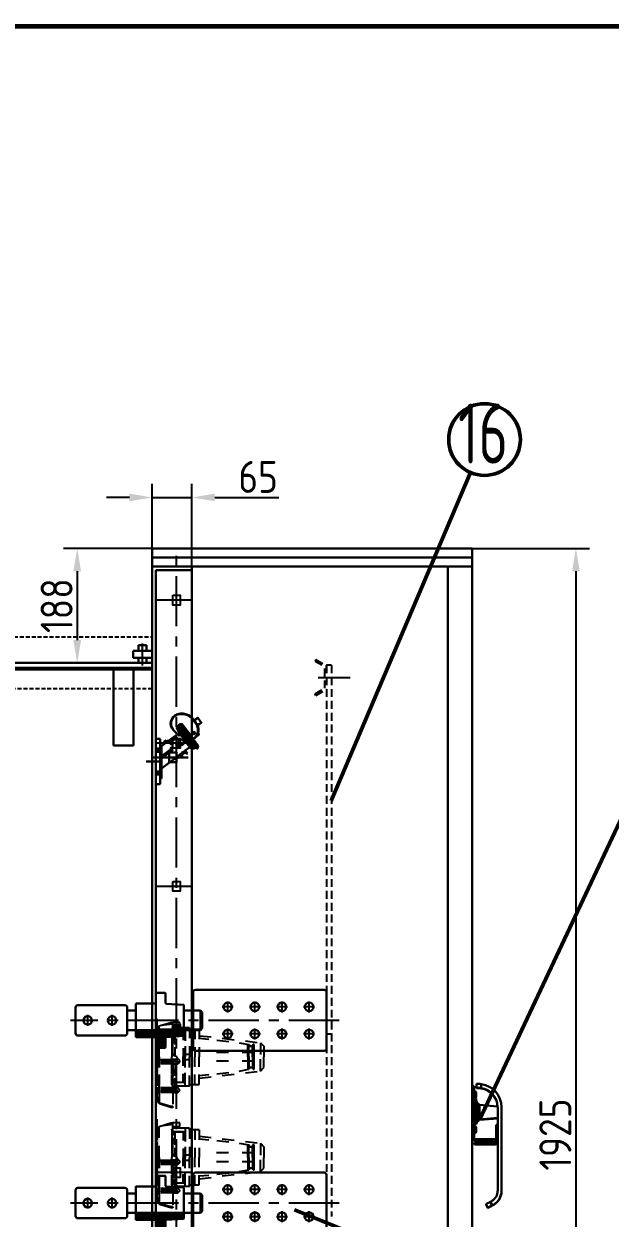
# Model space of a CAD drawing. Header units: millimetres. Extents: x 128333 to 138423, y -158939 to -152492.
# Drawn here: x 132772 to 133734, y -154666 to -152705 of the extents above; entities that cross this region are included whole.
import ezdxf

# ---------------------------------------------------------------- set-up
doc = ezdxf.new("R2010")
doc.units = ezdxf.units.MM
doc.header["$LTSCALE"] = 13
for name, pattern in [('CENTER', [50.8, 31.75, -6.35, 6.35, -6.35]), ('CENTERX2', [101.6, 63.5, -12.7, 12.7, -12.7]), ('DASHED', [0.75, 0.5, -0.25])]:
    doc.linetypes.add(name, pattern=pattern)
for name, color, linetype in [('05', 4, 'Continuous'), ('1', 4, 'Continuous'), ('3中心线层', 1, 'CENTER'), ('4虚线层', 6, 'DASHED'), ('粗实线', 4, 'Continuous')]:
    doc.layers.add(name, color=color, linetype=linetype)
doc.layers.add('标注、文本', color=3, linetype='Continuous', lineweight=25)
doc.styles.add('pdm', font='gbenor.shx', dxfattribs={"width": 0.8, "bigfont": 'gbhzfs.shx'})
doc.styles.get("Standard").update_dxf_attribs({"font": 'gbenor.shx', "bigfont": 'gbcbig.shx'})
doc.dimstyles.new('郁文书', dxfattribs={"dimscale": 15, "dimtxt": 3.5, "dimasz": 2.5, "dimexe": 1.5, "dimexo": 0, "dimgap": 0.5, "dimtad": 1, "dimtoh": 1, "dimtxsty": 'Standard', "dimcen": 2.5, "dimclrd": 3, "dimclre": 3, "dimclrt": 2, "dimadec": 0, "dimazin": 0, "dimtfac": 1, "dimtmove": 0, "dimatfit": 2, "dimfxl": 1, "dimarcsym": 0})

# ---------------------------------------------------------------- blocks, each defined once
blk = doc.blocks.new('A$C42FF6BE8')
at = {"layer": '粗实线', "lineweight": 30}
h = blk.add_hatch(dxfattribs=at)
h.set_pattern_fill('无图案', color=256, angle=-90, style=0, pattern_type=0)
h.set_pattern_definition([(315, (-222.7573, 284.5625), (2.12132, 2.12132), [])])
edge = h.paths.add_edge_path(flags=0)
edge.add_line((107.2, 34), (148, 34))
edge.add_line((148, 34), (186.2, 34))
edge.add_line((186.2, 34), (186.2, 25.4))
edge.add_arc((185.2, 25.4), 1, -86.1859, 0, ccw=False)
edge.add_line((185.3, 24.4), (157.2, 22.6))
edge.add_arc((157.2, 21.6), 1, 93.8141, 180)
edge.add_line((156.2, 21.6), (156.2, 6))
edge.add_arc((155.2, 6), 1, -90, 0, ccw=False)
edge.add_line((155.2, 5), (141.2, 5))
edge.add_arc((141.2, 6), 1, 180, 270, ccw=False)
edge.add_line((140.2, 6), (140.2, 12))
edge.add_line((140.2, 12), (141.2, 12.9))
edge.add_line((141.2, 12.9), (140.2, 13.7))
edge.add_line((140.2, 13.7), (140.2, 16))
edge.add_line((140.2, 16), (141.2, 16.9))
edge.add_line((141.2, 16.9), (140.2, 17.7))
edge.add_line((140.2, 17.7), (140.2, 18.9))
edge.add_line((140.2, 18.9), (141.2, 19.8))
edge.add_line((141.2, 19.8), (140.2, 20.6))
edge.add_line((140.2, 20.6), (140.2, 21.5))
edge.add_arc((139.2, 21.5), 1, 0, 90)
edge.add_line((139.2, 22.5), (108.2, 22.5))
edge.add_arc((108.2, 23.5), 1, 180, 270, ccw=False)
edge.add_line((107.2, 23.5), (107.2, 34))
at = {"layer": '1', "color": 1, "linetype": 'CENTERX2', "lineweight": -3, "ltscale": 0.1}
for p, q in [((258.1, 63.2), (258.1, 81.2)), ((302.7, 63.2), (302.7, 81.2)), ((347.2, 63.2), (347.2, 81.2)), ((391.7, 63.2), (391.7, 81.2)), ((28.2, 41), (28.2, 59)), ((68.2, 41), (68.2, 59)), ((267.1, 72.2), (249.1, 72.2)), ((311.7, 72.2), (293.7, 72.2)), ((356.2, 72.2), (338.2, 72.2)), ((400.7, 72.2), (382.7, 72.2)), ((441.2, 50), (0, 50)), ((267.1, 27.7), (249.1, 27.7)), ((258.1, 18.7), (258.1, 36.7)), ((311.7, 27.7), (293.7, 27.7)), ((302.7, 18.7), (302.7, 36.7)), ((356.2, 27.7), (338.2, 27.7)), ((347.2, 18.7), (347.2, 36.7)), ((400.7, 27.7), (382.7, 27.7)), ((391.7, 18.7), (391.7, 36.7))]:
    blk.add_line(p, q, dxfattribs=at)
at = {"layer": '粗实线', "lineweight": 30}
for p, q in [((205.2, 100), (416.3, 100)), ((140.2, 50), (140.2, 94)), ((155.2, 95), (141.2, 95)), ((156.2, 78.4), (156.2, 94)), ((201.2, 66), (201.2, 96)), ((420.3, 96), (420.3, 4)), ((8.2, 71), (8.2, 29)), ((12.2, 75), (89.2, 75)), ((93.2, 71), (93.2, 29)), ((107.2, 66), (93.2, 66)), ((107.2, 23.5), (107.2, 76.5)), ((140.2, 77.5), (108.2, 77.5)), ((185.3, 75.6), (157.2, 77.4)), ((186.2, 25.4), (186.2, 74.6)), ((213.2, 66), (186.2, 66)), ((201.2, 34), (201.2, 66)), ((213.2, 66), (216.2, 63)), ((213.2, 66), (213.2, 34)), ((216.2, 37), (216.2, 63)), ((89.2, 25), (12.2, 25)), ((213.2, 34), (93.2, 34)), ((139.2, 22.5), (108.2, 22.5)), ((140.2, 20.6), (140.2, 21.5)), ((140.2, 20.6), (141.2, 19.8)), ((141.2, 19.8), (140.2, 18.9)), ((156.2, 6), (156.2, 21.6)), ((185.3, 24.4), (157.2, 22.6)), ((201.2, 4), (201.2, 34)), ((213.2, 34), (216.2, 37)), ((140.2, 17.7), (140.2, 18.9)), ((140.2, 17.7), (141.2, 16.9)), ((141.2, 16.9), (140.2, 16)), ((140.2, 13.7), (140.2, 16)), ((140.2, 13.7), (141.2, 12.9)), ((141.2, 12.9), (140.2, 12)), ((140.2, 6), (140.2, 12)), ((155.2, 5), (141.2, 5)), ((416.3, 0), (205.2, 0))]:
    blk.add_line(p, q, dxfattribs=at)
for centre in [(258.1, 72.2), (302.7, 72.2), (347.2, 72.2), (391.7, 72.2), (28.2, 50), (68.2, 50), (258.1, 27.7), (302.7, 27.7), (347.2, 27.7), (391.7, 27.7)]:
    blk.add_circle(centre, 7, dxfattribs=at)
for centre, radius, start, end in [((205.2, 96), 4, 89.967, 179.967), ((416.3, 96), 4, 0, 90), ((141.2, 94), 1, 90, 180), ((155.2, 94), 1, 0, 90), ((12.2, 71), 4, 90, 180), ((89.2, 71), 4, 360, 90), ((108.2, 76.5), 1, 90, 180), ((157.2, 78.4), 1, 180, 266.1859), ((185.2, 74.6), 1, 0, 86.1859), ((12.2, 29), 4, 180, 270), ((89.2, 29), 4, 270, 0), ((108.2, 23.5), 1, 180, 270), ((139.2, 21.5), 1, 0, 90), ((157.2, 21.6), 1, 93.8141, 180), ((185.2, 25.4), 1, 273.8141, 0), ((141.2, 6), 1, 180, 270), ((155.2, 6), 1, 270, 0), ((205.2, 4), 4, 180, 270), ((416.3, 4), 4, 270, 0)]:
    blk.add_arc(centre, radius, start, end, dxfattribs=at)
blk = doc.blocks.new('A$C200A7939')
at = {"layer": '粗实线', "lineweight": 30}
for p, q in [((54, 115.6), (53.8, 115.9)), ((75.1, 76.2), (58.4, 98.4)), ((58.8, 99.5), (77.3, 75)), ((73.6, 110.5), (73.5, 110.7)), ((75.5, 109), (75.3, 109.2)), ((81.2, 100.5), (76.2, 107.1)), ((76.6, 107.5), (76.5, 107.7)), ((78.4, 105.2), (76.5, 107.7)), ((76.6, 107.7), (78.6, 105.2)), ((76.9, 107.5), (76.6, 107.7)), ((76.6, 107.5), (81.6, 100.9)), ((76.9, 107.5), (81.8, 100.9)), ((78.6, 105.2), (78.4, 105.2)), ((79.7, 103.7), (79.5, 103.7)), ((81.5, 101.1), (79.5, 103.7)), ((79.7, 103.7), (81.6, 101.1)), ((81.6, 100.9), (81.5, 101.1)), ((81.8, 100.9), (81.6, 101.1)), ((83.1, 98.4), (83, 98.6)), ((90.5, 101.1), (84.5, 96.6)), ((90.5, 101.7), (84.9, 109.2)), ((51.1, 82), (34.7, 69.7)), ((37.1, 70.7), (48.3, 79.1)), ((42.1, 92.5), (42.2, 92.2)), ((52.8, 80.3), (44.7, 88.8)), ((45.1, 89.1), (52.1, 81.7)), ((46.8, 77.5), (48.5, 78.8)), ((48.6, 78.6), (46.9, 77.4)), ((48.3, 79.1), (48.5, 78.8)), ((48.5, 78.8), (48.6, 78.6)), ((48.6, 78.6), (52.4, 73.6)), ((54.8, 83.8), (50, 93.1)), ((51.1, 93.1), (56.6, 82.4)), ((56.6, 82.4), (51.2, 93.1)), ((51.3, 93.1), (51.2, 93.1)), ((52.5, 90.8), (51.3, 93.1)), ((51.4, 93.1), (52.5, 90.8)), ((51.4, 93.1), (51.4, 93.1)), ((52.1, 81.7), (54.8, 83.8)), ((56.7, 94), (52.4, 90.7)), ((52.4, 90.7), (73.6, 62.5)), ((53.7, 79.4), (56.9, 81.8)), ((54.3, 92.2), (55.4, 93)), ((54.3, 92.2), (66.5, 76.1)), ((55.3, 97.2), (55.2, 96.1)), ((69.2, 77.5), (55.2, 96.1)), ((55.3, 90.9), (56.4, 91.7)), ((55.4, 93), (67.5, 76.9)), ((70, 78.1), (55.5, 97.3)), ((59.3, 97.2), (55.8, 97.5)), ((56.3, 81.4), (62.8, 72.7)), ((59.1, 88.1), (58, 87.3)), ((72.6, 80.1), (59.7, 97.2)), ((85.5, 63), (72.6, 80.1)), ((81.1, 77.4), (86.5, 81.5)), ((84.6, 84.1), (86.5, 81.5)), ((86.7, 82.9), (85, 85.3)), ((86.5, 81.5), (86.7, 82.9)), ((16, 76.8), (16, 2)), ((16, 74.8), (23, 74.8)), ((23, 74.8), (23, 58.7)), ((23, 64.1), (25, 64.1)), ((30.2, 66.3), (25, 62.4)), ((25, 64.1), (25, 43.3)), ((29.7, 70.3), (32.6, 72.5)), ((30.2, 66.3), (29.7, 70.3)), ((30.2, 66.3), (34.7, 69.7)), ((34.7, 69.7), (32.6, 72.5)), ((37.1, 70.7), (37.3, 70.4)), ((37.3, 70.4), (38.4, 71.3)), ((37.4, 70.2), (37.3, 70.4)), ((38.5, 71.1), (37.4, 70.2)), ((37.4, 70.2), (41.2, 65.2)), ((38.4, 71.3), (46.8, 77.6)), ((38.4, 71.3), (38.5, 71.1)), ((38.4, 71.3), (38.4, 71.3)), ((38.5, 71.1), (42.3, 66)), ((47.2, 77), (38.8, 70.7)), ((40.8, 61), (39.3, 54.7)), ((40.8, 69.8), (48.4, 75.5)), ((43.1, 66.6), (40.8, 69.8)), ((43.2, 60.5), (40.8, 61)), ((40.9, 69.6), (48.5, 75.3)), ((41.2, 65.2), (42.3, 66)), ((41.8, 54.1), (43.2, 60.5)), ((42.3, 66), (43.1, 66.6)), ((46.8, 77.5), (46.8, 77.6)), ((46.9, 77.4), (46.8, 77.5)), ((50.7, 72.4), (46.9, 77.4)), ((50.7, 67.6), (48.7, 66.1)), ((48.7, 66.1), (52.6, 60.9)), ((50.7, 72.4), (52.4, 73.6)), ((54.6, 62.4), (50.7, 67.6)), ((52.6, 60.9), (54.6, 62.4)), ((62.8, 72.7), (71.6, 61.2)), ((64.2, 55.6), (71.6, 61.2)), ((66.5, 76.1), (67.5, 76.9)), ((67.1, 75.3), (68.1, 76.1)), ((67.1, 75.3), (79.2, 59.2)), ((68.1, 76.1), (80.3, 60)), ((83.2, 58.9), (69.2, 77.5)), ((84.6, 58.6), (70, 78.1)), ((71.6, 61.2), (77.2, 57.7)), ((73.6, 62.5), (77.2, 57.7)), ((73.6, 62.5), (73.6, 62.5)), ((75.5, 64.1), (76.6, 64.9)), ((77, 74.3), (77.9, 75)), ((77.2, 57.7), (81.6, 61)), ((78.2, 60.5), (79.3, 61.3)), ((79.2, 59.2), (80.3, 60)), ((79.9, 75.8), (79.8, 76)), ((83.2, 58.9), (84.6, 58.6)), ((84.6, 58.6), (85.5, 63)), ((69, 44.3), (10, 44.3)), ((23, 58.7), (16, 58.7)), ((16, 56.8), (23, 56.8)), ((16, 53.5), (23, 53.5)), ((23, 56.8), (23, 58.7)), ((23, 53.5), (23, 56.8)), ((23, 53.5), (23, 21.3)), ((23, 43.3), (25, 43.3)), ((39.9, 57.4), (25, 46.1)), ((25, 42.3), (40.9, 54.3)), ((25, 31.4), (25, 43.3)), ((25, 26.1), (46.8, 42.5)), ((39.3, 54.7), (41.8, 54.1)), ((42, 55.1), (44, 56.7)), ((42.7, 58.4), (44, 56.7)), ((46.8, 42.5), (52.1, 46.5)), ((48.3, 40.5), (46.8, 42.5)), ((53.6, 44.5), (48.3, 40.5)), ((52.1, 46.5), (55.4, 48.9)), ((53.6, 44.5), (52.1, 46.5)), ((55.3, 49), (58.9, 51.6)), ((59.2, 43.8), (55.3, 49)), ((58.4, 52.2), (60.2, 53.5)), ((58.4, 52.2), (59.5, 50.8)), ((59.2, 43.8), (59.7, 44.2)), ((61.2, 52.1), (60.2, 53.5)), ((60.6, 53), (64.1, 55.6)), ((68, 50.5), (64.1, 55.6)), ((67.5, 50.1), (68, 50.5)), ((25, 37.4), (0, 37.4)), ((23, 21.3), (16, 21.3)), ((25, 31.4), (23, 31.4)), ((23, 18), (23, 21.3)), ((25, 31.4), (25, 9.4)), ((16, 18), (23, 18)), ((16, 16.1), (23, 16.1)), ((23, 0), (16, 0)), ((23, 16.1), (23, 18)), ((23, 16.1), (23, 0)), ((23, 9.4), (25, 9.4))]:
    blk.add_line(p, q, dxfattribs=at)
blk.add_lwpolyline([(38, 52.3), (50, 52.3), (50, 36.3), (38, 36.3)], close=True, dxfattribs=at)
at = {"layer": '粗实线', "lineweight": 30, "extrusion": (0, 0, -1)}
blk.add_circle((-78.2, 84.3), 2, dxfattribs=at)
at = {"layer": '粗实线', "lineweight": 30}
for centre, radius in [((78.2, 84.3), 1.13), ((57.7, 68.9), 4.5)]:
    blk.add_circle(centre, radius, dxfattribs=at)
for centre, radius, start, end in [((63.6, 47.1), 5.5, 138.537, 217), ((59.4, 44.6), 0.5, 307, 31.1054), ((63.6, 47.1), 5.5, 37, 115.463), ((67.2, 50.5), 0.5, 222.8946, 307)]:
    blk.add_arc(centre, radius, start, end, dxfattribs=at)
at = {"layer": '粗实线', "lineweight": 30, "extrusion": (0, 0, -1)}
blk.add_arc((-63.6, 47.1), 4.37, 328.8946, 137.1054, dxfattribs=at)
at = {"layer": '粗实线', "lineweight": 30}
for centre, major_axis, ratio, start_param, end_param in [((56.3, 99.8), (-14.1, -7.6), 0.99884, 4.363996, 6.551417), ((56.2, 100), (14.1, 7.6), 0.99884, 1.222403, 3.141558), ((56.3, 99.8), (13.7, 7.3), 0.99884, 1.222403, 3.409825), ((61, 87.3), (-11, -5.9), 0.99884, 4.39833, 5.304677), ((61, 87.3), (10.1, 5.4), 0.99884, 1.309893, 2.118457), ((61.2, 87.1), (-0.8, 11.7), 0.999962, 0.172283, 0.96125), ((57.6, 90.2), (22.9, 12.3), 0.99884, 0.41949, 1.222403), ((57.7, 89.9), (-22.9, -12.3), 0.99884, 3.561083, 4.363996), ((54, 115.1), (0.072, -0.495), 0.016437, 1.52552, 3.096316), ((57.7, 89.9), (22.5, 12.1), 0.99884, 0.41949, 1.222403), ((57.8, 90.2), (18.6, 18.2), 0.998343, 0.13937, 0.871114), ((61.4, 87.1), (-0.8, 11.7), 0.999962, 0.188779, 0.405853), ((61.2, 87.3), (-8.19, -7.99), 0.998343, 4.191387, 4.291709), ((73.3, 110.1), (-0.306, -0.396), 0.043972, 1.551165, 3.121962), ((63.8, 97.8), (13.7, 7.3), 0.99884, 0.152631, 0.41949), ((63.7, 98.1), (14.1, 7.6), 0.99884, 0.15263, 0.41949), ((73.1, 109.9), (-0.612, -0.791), 0.056989, 3.133584, 3.6194), ((63.8, 97.8), (-14.1, -7.6), 0.99884, 3.294223, 3.561083), ((63.9, 98.1), (11.5, 11.2), 0.998343, 6.155695, 6.422555), ((64.1, 97.9), (11.5, 11.2), 0.998343, 6.155695, 6.283216), ((76.2, 107.2), (-0.399, -0.301), 0.047588, 1.564147, 3.1339), ((75.9, 107.1), (-0.799, -0.601), 0.05708, 3.159746, 3.671896), ((66.4, 89.4), (16.3, 8.8), 0.99884, 4.89389, 6.435766), ((70.7, 99), (13.7, 10.3), 0.004763, -0.944344, -0.057398), ((71, 98.6), (14, 10.5), 0.004753, 5.322503, 6.287199), ((66.4, 89.4), (-16.7, -9), 0.99884, 1.848722, 3.294173), ((81.2, 100.6), (-0.399, -0.301), 0.047588, 1.563859, 3.1339), ((80.8, 100.5), (-0.799, -0.602), 0.004753, 3.156454, 3.668086), ((76.6, 91.2), (-14, -10.5), 0.004753, 3.1467, 4.123831), ((45.1, 89.1), (0.362, 0.345), 0.046425, 3.128817, 4.699614), ((61.4, 87.1), (-0.8, 11.7), 0.999962, 0.481281, 0.96125), ((61.2, 87.3), (-8.19, -7.99), 0.998343, 4.602073, 4.979929), ((71, 98.6), (14, 10.5), 0.004753, 2.946494, 3.582151), ((70.7, 99), (-13.6, -10.2), 0.004753, 0.026533, 0.373337), ((66.7, 89.4), (13.6, 13.3), 0.998343, 5.276241, 5.892279), ((77.6, 78), (2.64, 1.42), 0.99884, 4.135252, 4.354564), ((77.8, 78), (-2.15, -2.1), 0.998343, 0.817037, 0.867657), ((66.7, 89.4), (13.6, 13.3), 0.998343, 4.710195, 4.850406)]:
    blk.add_ellipse(centre, major_axis=major_axis, ratio=ratio, start_param=start_param, end_param=end_param, dxfattribs=at)
at = {"layer": '粗实线', "lineweight": 30, "extrusion": (0, 0, -1)}
for centre, major_axis, ratio, start_param, end_param in [((77.2, 105.4), (-1.39, 0.18), 0.001239, 3.147709, 3.666537), ((78.6, 103.4), (-1.06, -0.26), 0.001376, 2.614119, 3.133686), ((66.3, 89.6), (11.4, -15.3), 0.998745, 4.706556, 4.859166), ((66.5, 89.7), (11.1, -15.4), 0.99877, 4.690072, 5.567381), ((51.6, 81.6), (-2.08, 2.19), 0.012676, 3.143075, 4.080568), ((55.5, 84.5), (1.38, -2.71), 0.00104, 5.600881, 6.283298), ((70.4, 85.6), (-15.5, -11.4), 0.089062, 2.738165, 2.767688)]:
    blk.add_ellipse(centre, major_axis=major_axis, ratio=ratio, start_param=start_param, end_param=end_param, dxfattribs=at)
at = {"layer": '粗实线', "lineweight": 30}
for points, knots in [([(58.4, 98.4), (58.4, 98.4), (58.4, 98.5), (58.4, 98.6), (58.5, 98.7), (58.6, 99), (58.7, 99.2), (58.8, 99.5)], [0, 0, 0, 0, 0.25, 0.25, 0.5, 0.5, 1, 1, 1, 1]), ([(81.2, 101.7), (81.4, 101.5), (81.6, 101.3), (82, 100.8), (82.2, 100.5), (82.7, 99.8), (82.9, 99.5), (83.6, 98.5), (83.9, 97.8), (84.3, 97.1)], [0, 0, 0, 0, 0.149275, 0.149275, 0.361956, 0.361956, 0.574638, 0.574638, 1, 1, 1, 1]), ([(84.9, 109.2), (84.9, 109.2), (84.9, 109.3), (84.8, 109.3), (84.6, 109.4), (84.5, 109.4), (84.4, 109.4), (84.4, 109.3), (84.3, 109.3), (84.3, 109.3), (84.3, 109.3)], [0, 0, 0, 0, 0.060474, 0.246886, 0.39669, 0.524783, 0.633814, 0.728275, 0.835523, 1, 1, 1, 1]), ([(90.5, 101.1), (90.5, 101.1), (90.5, 101.1), (90.5, 101.1), (90.6, 101.2), (90.6, 101.3), (90.7, 101.5), (90.6, 101.6), (90.6, 101.7), (90.5, 101.7)], [0, 0, 0, 0, 0.044869, 0.213016, 0.339629, 0.479509, 0.658519, 0.857969, 1, 1, 1, 1]), ([(51.1, 93.1), (51.1, 93.1), (51.1, 93.1), (51, 93.1), (50.9, 93.1), (50.6, 93.1), (50.3, 93.1), (50, 93.1)], [0, 0, 0, 0, 0.25, 0.25, 0.5, 0.5, 1, 1, 1, 1]), ([(52.8, 80.3), (52.7, 80.3), (52.7, 80.5), (52.5, 80.7), (52.5, 80.8), (52.3, 81.1), (52.3, 81.2), (52.2, 81.5), (52.1, 81.6), (52.1, 81.7)], [0, 0, 0, 0, 0.25, 0.25, 0.5, 0.5, 0.75, 0.75, 1, 1, 1, 1]), ([(56.6, 82.4), (56.5, 82.5), (56.4, 82.6), (56.2, 82.9), (56, 83), (55.7, 83.2), (55.5, 83.3), (55.1, 83.5), (54.9, 83.7), (54.8, 83.8)], [0, 0, 0, 0, 0.25, 0.25, 0.5, 0.5, 0.75, 0.75, 1, 1, 1, 1]), ([(84.5, 96.6), (84.5, 96.6), (84.5, 96.6), (84.5, 96.7), (84.4, 96.7), (84.4, 96.8), (84.4, 96.8), (84.3, 97), (84.3, 97), (84.3, 97.1)], [0, 0, 0, 0, 0.25, 0.25, 0.5, 0.5, 0.75, 0.75, 1, 1, 1, 1]), ([(77.3, 75), (77.1, 75), (76.9, 75), (76.5, 75.2), (76.3, 75.2), (76.2, 75.3)], [0, 0, 0, 0, 0.564466, 0.564466, 1, 1, 1, 1]), ([(78, 75), (78.1, 75), (78.3, 75), (78.6, 75.1), (78.7, 75.2), (79, 75.3), (79.2, 75.4), (79.4, 75.6), (79.5, 75.7), (79.6, 75.8)], [0, 0, 0, 0, 0.25, 0.25, 0.5, 0.5, 0.75, 0.75, 1, 1, 1, 1]), ([(78.2, 75), (78.4, 75), (78.5, 75.1), (78.8, 75.2), (79, 75.2), (79.3, 75.4), (79.4, 75.4), (79.6, 75.6), (79.8, 75.7), (79.9, 75.8)], [0, 0, 0, 0, 0.25, 0.25, 0.5, 0.5, 0.75, 0.75, 1, 1, 1, 1])]:
    blk.add_open_spline(points, degree=3, knots=knots, dxfattribs=at)
blk = doc.blocks.new('A$C78CD18D1')
at = {"layer": '标注、文本', "color": 4, "lineweight": 30}
for p, q in [((33.3, 203.5), (33.3, 197.1)), ((33.3, 197.1), (33.3, 196.5)), ((38.1, 203.8), (41.3, 203.8)), ((41.3, 197.5), (38.1, 197.5)), ((41.3, 196.8), (38.1, 196.8)), ((41.3, 203.8), (41.3, 197.5)), ((41.3, 197.5), (41.3, 196.8)), ((45, 200), (47.5, 200)), ((45, 200), (45, 174.2)), ((47.5, 200), (47.5, 174.2)), ((47.5, 199.5), (49.1, 199.5)), ((41.7, 184), (41.7, 183.4)), ((41.7, 183.2), (41.7, 183.4)), ((41.7, 182.8), (41.7, 182.6)), ((43.2, 191.1), (45, 191.1)), ((43.2, 182.8), (43.2, 191.1)), ((43.4, 182.8), (43.2, 182.8)), ((43.2, 182), (43.4, 182)), ((43.2, 181.7), (43.2, 182)), ((45, 181.7), (43.2, 181.7)), ((43.2, 181.2), (45, 181.2)), ((43.2, 173.3), (43.2, 181.2)), ((43.4, 182.8), (43.4, 182)), ((43.4, 181.7), (43.4, 181.2)), ((0, 165.7), (0, 28.1)), ((6.3, 165.7), (6.3, 28.1)), ((6.4, 167), (36.4, 169.4)), ((36.4, 169.4), (36.4, 145.5)), ((37.1, 169.9), (37.3, 170.4)), ((37.1, 157.4), (37.1, 169.9)), ((37.1, 145), (37.1, 157.4)), ((37.3, 144.5), (37.3, 170.4)), ((38.8, 171.5), (39.4, 171.5)), ((38.8, 157.4), (38.8, 171.5)), ((38.8, 143.4), (38.8, 157.4)), ((39.4, 171.5), (39.4, 143.4)), ((40.2, 172), (41.3, 175.5)), ((40.2, 157.4), (40.2, 172)), ((40.2, 157.4), (40.2, 142.9)), ((41.3, 139.4), (41.3, 175.5)), ((41.7, 174.4), (41.7, 173.6)), ((41.7, 173.5), (41.7, 173.6)), ((42.8, 157.4), (42.8, 171.8)), ((42.8, 138.3), (42.8, 157.4)), ((43.4, 173.3), (43.2, 173.3)), ((43.2, 172.4), (43.4, 172.4)), ((43.2, 171.8), (43.2, 172.4)), ((45, 171.8), (43.2, 171.8)), ((43.4, 173.3), (43.4, 172.4)), ((45, 174.2), (47.5, 174.2)), ((45, 174.2), (45, 157.4)), ((45, 157.4), (47.5, 157.4)), ((45, 157.4), (45, 115.7)), ((47.5, 174.2), (47.5, 157.4)), ((49.1, 174.1), (47.5, 174.1)), ((47.5, 157.4), (47.5, 174.1)), ((47.5, 157.4), (49.1, 157.4)), ((47.5, 110.6), (47.5, 157.4)), ((36.4, 145.5), (6.3, 147.9)), ((36.4, 144.9), (6.3, 147.3)), ((36.4, 145.5), (36.4, 144.9)), ((37.3, 144.5), (37.1, 145)), ((37.1, 144.4), (37.1, 145)), ((37.3, 143.8), (37.1, 144.4)), ((37.3, 143.8), (37.3, 144.5)), ((39.4, 143.4), (38.8, 143.4)), ((38.8, 142.8), (38.8, 143.4)), ((39.4, 142.8), (38.8, 142.8)), ((39.4, 143.4), (39.4, 142.8)), ((41.3, 139.4), (40.2, 142.9)), ((40.2, 142.9), (40.2, 142.2)), ((41.3, 138.8), (40.2, 142.2)), ((41.3, 138.8), (41.3, 139.4)), ((45, 138.3), (42.8, 138.3)), ((42.8, 137.7), (42.8, 138.3)), ((45, 137.7), (42.8, 137.7)), ((6.3, 136.8), (8.8, 136.8)), ((6.3, 127.3), (8.8, 127.3)), ((8.8, 127.3), (8.8, 136.8)), ((8.8, 127.3), (8.8, 109.1)), ((41.7, 127.1), (41.7, 126.3)), ((41.7, 126), (41.7, 126.3)), ((41.7, 125.6), (41.7, 125.2)), ((43.2, 133.7), (45, 133.7)), ((43.2, 126.2), (43.2, 133.7)), ((43.4, 126.2), (43.2, 126.2)), ((43.2, 125.1), (43.4, 125.1)), ((43.2, 124.3), (43.2, 125.1)), ((45, 124.3), (43.2, 124.3)), ((43.2, 123.7), (43.4, 123.7)), ((43.2, 123.6), (43.2, 123.7)), ((45, 123.6), (43.2, 123.6)), ((43.4, 126.2), (43.4, 125.1)), ((43.4, 124.3), (43.4, 123.7)), ((21.3, 113.2), (8.8, 113.2)), ((21.3, 110.7), (8.8, 110.7)), ((21.3, 110.1), (8.8, 110.1)), ((34.9, 107.5), (10.4, 107.5)), ((34.9, 105.1), (10.4, 105.1)), ((34.9, 104.4), (10.4, 104.4)), ((21.3, 110.7), (21.3, 113.2)), ((42.5, 113.2), (21.3, 113.2)), ((42.5, 110.7), (21.3, 110.7)), ((21.3, 110.1), (21.3, 110.7)), ((42.5, 110.1), (21.3, 110.1)), ((34.9, 107.5), (34.9, 105.1)), ((44.4, 107.5), (34.9, 107.5)), ((44.4, 105.1), (34.9, 105.1)), ((34.9, 105.1), (34.9, 104.4)), ((44.4, 104.4), (34.9, 104.4)), ((43, 110.7), (42.7, 113.2)), ((43, 110.1), (42.9, 110.7)), ((44.4, 107.5), (44.4, 105.1)), ((44.4, 105.1), (44.4, 104.4)), ((45, 115.7), (45, 115.1)), ((47.5, 115.7), (45, 115.7)), ((47.5, 110.6), (49.1, 110.6)), ((47.5, 110), (47.5, 110.6)), ((47.5, 110), (49.1, 110)), ((15.3, 4.6), (12.7, 6.1)), ((15.3, 4), (12.7, 5.5)), ((18.5, 10.1), (15.3, 4.6)), ((15.6, 4.5), (15.3, 4)), ((15.9, 11.6), (18.5, 10.1)), ((25.4, 6.1), (22.2, 0.6)), ((25.4, 5.5), (22.2, 0)), ((25.4, 5.5), (25.1, 5.7))]:
    blk.add_line(p, q, dxfattribs=at)
at = {"layer": '标注、文本', "color": 4, "lineweight": 30, "flags": 128}
for points in [[(41.7, 188.9), (41.7, 189.2), (41.8, 189.5)], [(41.7, 131.5), (41.7, 131.8), (41.8, 132.1)], [(15.3, 4.6), (16.7, 3.8), (18, 3.1), (19.2, 2.4), (20.2, 1.8), (21.1, 1.3), (21.7, 0.9), (22.1, 0.7), (22.2, 0.6)], [(15.3, 4), (16.7, 3.2), (18, 2.4), (19.2, 1.8), (20.2, 1.2), (21.1, 0.7), (21.7, 0.3), (22.1, 0.1), (22.2, 0)], [(25.4, 6.1), (25.3, 6.2), (24.9, 6.4), (24.2, 6.8), (23.4, 7.3), (22.3, 7.9), (21.2, 8.6), (19.9, 9.3), (18.5, 10.1)]]:
    blk.add_lwpolyline(points, dxfattribs=at)
at = {"layer": '标注、文本', "color": 4, "lineweight": 30}
for centre, radius, start, end in [((38.1, 165.7), 38.1, 97.1808, 180), ((38.1, 165.7), 31.7, 98.6269, 180), ((38.1, 165.1), 31.7, 98.6269, 176.5888), ((43.2, 189.6), 1.55, 90, 180), ((43.2, 183.2), 1.55, 180, 270), ((43.2, 182.6), 1.55, 180, 248.486), ((43.2, 179.7), 1.55, 90, 180), ((36.4, 170.1), 0.794, 274.5328, 340.9811), ((38.8, 169.9), 1.59, 90.0941, 160.9811), ((39.4, 172.3), 0.794, 270.0941, 341.3787), ((42.8, 175), 1.59, 137.803, 161.3787), ((43.2, 173.3), 1.55, 180, 270), ((36.4, 144.7), 0.794, 19.0189, 85.4672), ((36.4, 144.1), 0.794, 19.0189, 85.4672), ((38.8, 145), 1.59, 199.0189, 269.9059), ((38.8, 144.4), 1.59, 199.0189, 269.9059), ((39.4, 142.6), 0.794, 18.6213, 89.9059), ((39.4, 142), 0.794, 18.6213, 89.9059), ((42.8, 139.9), 1.59, 198.6213, 269.9059), ((42.8, 139.3), 1.59, 198.6213, 269.9059), ((43.2, 132.2), 1.55, 90, 180), ((43.2, 125.8), 1.55, 180, 270), ((43.2, 125.2), 1.55, 180, 270), ((10.4, 109.1), 4.05, 180, 270), ((10.4, 108.5), 4.05, 180, 270), ((10.4, 109.1), 1.59, 180, 270), ((42.5, 115.7), 2.54, 270, 275.655), ((42.5, 115.7), 5, 270, 275.655), ((42.5, 115.1), 5, 270, 275.655), ((25.4, 28.1), 25.4, 180, 240), ((25.4, 27.5), 25.4, 180, 240), ((25.4, 28.1), 19, 180, 240)]:
    blk.add_arc(centre, radius, start, end, dxfattribs=at)
for points, knots in [([(38.1, 203.8), (37.3, 203.8), (35.9, 203.8), (34.2, 203.6), (33.3, 203.5)], [0, 0, 0, 0, 0.515182, 1, 1, 1, 1]), ([(38.1, 197.5), (37.3, 197.5), (35.9, 197.5), (34.2, 197.2), (33.3, 197.1)], [0, 0, 0, 0, 0.51139, 1, 1, 1, 1]), ([(38.1, 196.8), (37.3, 196.8), (35.9, 196.8), (34.2, 196.6), (33.3, 196.5)], [0, 0, 0, 0, 0.511388, 1, 1, 1, 1]), ([(41.7, 184.2), (41.7, 184.4), (41.7, 185), (41.7, 186), (41.7, 187.1), (41.7, 188.1), (41.7, 188.9), (41.7, 189.4), (41.7, 189.6), (41.7, 189.6), (41.7, 189.6)], [0, 0, 0, 0, 0.137653, 0.283281, 0.428911, 0.566573, 0.704226, 0.849857, 0.995483, 1, 1, 1, 1]), ([(43.2, 182.8), (43, 182.8), (42.7, 182.9), (42.2, 183.1), (41.9, 183.4), (41.7, 183.8), (41.7, 184.1), (41.7, 184.2)], [0, 0, 0, 0, 0.210187, 0.420347, 0.631433, 0.845182, 1, 1, 1, 1]), ([(41.7, 183.4), (41.7, 183.2), (41.7, 182.9), (42, 182.5), (42.4, 182.2), (42.8, 182), (43.1, 182), (43.2, 182)], [0, 0, 0, 0, 0.220681, 0.441546, 0.658221, 0.871045, 1, 1, 1, 1]), ([(41.7, 182.6), (41.7, 182.4), (41.7, 182.1), (42, 181.7), (42.4, 181.3), (42.7, 181.2), (42.9, 181.2), (42.9, 181.2)], [0, 0, 0, 0, 0.251279, 0.502793, 0.749565, 0.991903, 1, 1, 1, 1]), ([(41.7, 174.6), (41.7, 174.9), (41.7, 175.5), (41.7, 176.6), (41.7, 177.6), (41.7, 178.5), (41.7, 179.2), (41.7, 179.6), (41.7, 179.6), (41.7, 179.6)], [0, 0, 0, 0, 0.145552, 0.299549, 0.453518, 0.599078, 0.744636, 0.898621, 1, 1, 1, 1]), ([(43.2, 173.3), (43, 173.4), (42.7, 173.4), (42.2, 173.6), (41.9, 173.9), (41.7, 174.2), (41.7, 174.5), (41.7, 174.6)], [0, 0, 0, 0, 0.21019, 0.420367, 0.631449, 0.845163, 1, 1, 1, 1]), ([(41.7, 173.6), (41.7, 173.5), (41.7, 173.2), (42, 172.8), (42.4, 172.5), (42.8, 172.4), (43.1, 172.4), (43.2, 172.4)], [0, 0, 0, 0, 0.220685, 0.441548, 0.658239, 0.871045, 1, 1, 1, 1]), ([(41.7, 127.3), (41.7, 127.6), (41.7, 128.3), (41.7, 129.4), (41.7, 130.4), (41.7, 131.3), (41.7, 131.9), (41.7, 132.2), (41.7, 132.2), (41.7, 132.1)], [0, 0, 0, 0, 0.151976, 0.312762, 0.473537, 0.62551, 0.777478, 0.938255, 1, 1, 1, 1]), ([(43.2, 126.2), (43, 126.2), (42.7, 126.2), (42.2, 126.4), (41.9, 126.7), (41.7, 127), (41.7, 127.2), (41.7, 127.3)], [0, 0, 0, 0, 0.210192, 0.420367, 0.631467, 0.845193, 1, 1, 1, 1]), ([(41.7, 126.3), (41.7, 126.1), (41.7, 125.9), (42, 125.5), (42.4, 125.3), (42.8, 125.1), (43.1, 125.1), (43.2, 125.1)], [0, 0, 0, 0, 0.220676, 0.44155, 0.658226, 0.871039, 1, 1, 1, 1]), ([(41.7, 125.4), (41.7, 125.4), (41.7, 125.5), (41.7, 125.7), (41.7, 125.8)], [0, 0, 0, 0, 0.173174, 1, 1, 1, 1]), ([(41.7, 125.2), (41.7, 125), (41.7, 124.7), (42, 124.3), (42.4, 123.9), (42.8, 123.8), (43.1, 123.8), (43.2, 123.7)], [0, 0, 0, 0, 0.220699, 0.44156, 0.658227, 0.871047, 1, 1, 1, 1]), ([(42.7, 113.2), (43, 113.3), (43.6, 113.4), (44.3, 113.9), (44.8, 114.6), (45, 115.3), (45, 115.6), (45, 115.7)], [0, 0, 0, 0, 0.236455, 0.472959, 0.708352, 0.94375, 1, 1, 1, 1]), ([(47.5, 115.7), (47.4, 115.2), (47.3, 114), (46.4, 112.5), (45.2, 111.4), (43.9, 110.9), (43.2, 110.8), (43, 110.7)], [0, 0, 0, 0, 0.231373, 0.462669, 0.693425, 0.924067, 1, 1, 1, 1]), ([(47.5, 115.1), (47.4, 114.5), (47.3, 113.4), (46.4, 111.9), (45.2, 110.7), (43.9, 110.2), (43.2, 110.1), (43, 110.1)], [0, 0, 0, 0, 0.231371, 0.462665, 0.69343, 0.92407, 1, 1, 1, 1])]:
    blk.add_open_spline(points, degree=3, knots=knots, dxfattribs=at)
blk = doc.blocks.new('A$C732158F3')
at = {"layer": '4虚线层', "ltscale": 3}
h = blk.add_hatch(color=256, dxfattribs=at)
h.dxf.hatch_style = 2
h.paths.add_polyline_path([(7.3, 129.5), (7.3, 82.9), (11.6, 82.9)])
h = blk.add_hatch(color=256, dxfattribs=at)
h.dxf.hatch_style = 2
h.paths.add_polyline_path([(7.3, 129.5), (11.6, 129.5), (11.6, 82.9)])
h = blk.add_hatch(color=256, dxfattribs=at)
h.dxf.hatch_style = 2
h.paths.add_polyline_path([(7.3, 82.9), (7.3, 43.6), (11.6, 43.6)])
h = blk.add_hatch(color=256, dxfattribs=at)
h.dxf.hatch_style = 2
h.paths.add_polyline_path([(7.3, 82.9), (11.6, 82.9), (11.6, 43.6)])
h = blk.add_hatch(color=256, dxfattribs=at)
h.dxf.hatch_style = 2
h.paths.add_polyline_path([(7.3, 43.6), (7.3, 36.4), (11.6, 36.4)])
h = blk.add_hatch(color=256, dxfattribs=at)
h.dxf.hatch_style = 2
h.paths.add_polyline_path([(7.3, 43.6), (11.6, 43.6), (11.6, 36.4)])
for points in [[(11.6, 133.9), (30.6, 139.7), (33.5, 139.7)], [(33.5, 133.9), (45.1, 133.9), (45.1, 139.7), (33.5, 139.7)], [(33.5, 120.8), (33.5, 139.7)], [(5.8, 122.2), (5.8, 109.1)], [(7.3, 129.5), (7.3, 112)], [(7.3, 109.1), (7.3, 122.2)], [(11.6, 114.9), (11.6, 133.9)], [(61.1, 130.9), (53.8, 130.9), (34.9, 130.9), (32, 129.5), (32, 128), (32, 125.1), (34.9, 125.1)], [(53.8, 122.2), (53.8, 123.7), (50.9, 125.1), (33.5, 125.1)], [(53.8, 122.2), (53.8, 123.7), (50.9, 125.1), (33.5, 125.1)], [(37.8, 110.6), (37.8, 125.1)], [(50.9, 125.1), (50.9, 110.6)], [(50.9, 125.1), (50.9, 110.6)], [(53.8, 122.2), (53.8, 109.1)], [(53.8, 122.2), (53.8, 109.1)], [(77.1, 128), (61.1, 128), (61.1, 130.9)], [(61.1, 130.9), (61.1, 113.5)], [(75.7, 117.8), (77.1, 117.8)], [(77.1, 128), (77.1, 112)], [(7.3, 100.4), (7.3, 82.9)], [(32, 98.9), (32, 82.9)], [(33.5, 88.8), (33.5, 107.7)], [(37.8, 84.4), (37.8, 98.9)], [(53.8, 100.4), (53.8, 82.9)], [(61.1, 100.4), (61.1, 82.9)], [(69.8, 98.9), (69.8, 82.9)], [(77.1, 98.9), (77.1, 82.9)], [(142.6, 106.2), (158.6, 103.3)], [(152.8, 109.1), (177.5, 106.2)], [(158.6, 103.3), (160, 100.4), (161.5, 100.4), (163, 100.4), (164.4, 101.8)], [(165.9, 103.3), (164.4, 101.8)], [(167.3, 101.8), (167.3, 103.3), (165.9, 103.3)], [(177.5, 106.2), (183.3, 100.4), (183.3, 82.9)], [(5.8, 96), (5.8, 82.9)], [(5.8, 69.8), (5.8, 82.9)], [(7.3, 65.5), (7.3, 82.9)], [(11.6, 65.5), (11.6, 82.9)], [(11.6, 81.5), (11.6, 80), (13.1, 78.6), (33.5, 78.6)], [(11.6, 78.6), (11.6, 77.1), (13.1, 75.7)], [(32, 66.9), (32, 82.9)], [(33.5, 88.8), (33.5, 87.3), (34.9, 85.8)], [(34.9, 85.8), (39.3, 84.4), (42.2, 78.6)], [(45.1, 77.1), (43.6, 78.6), (42.2, 78.6)], [(50.9, 97.5), (50.9, 82.9)], [(50.9, 97.5), (50.9, 82.9)], [(50.9, 68.4), (50.9, 82.9)], [(53.8, 96), (53.8, 82.9)], [(53.8, 96), (53.8, 82.9)], [(53.8, 65.5), (53.8, 82.9)], [(53.8, 69.8), (53.8, 82.9)], [(61.1, 65.5), (61.1, 82.9)], [(69.8, 66.9), (69.8, 82.9)], [(77.1, 66.9), (77.1, 82.9)], [(125.1, 90.2), (97.5, 90.2)], [(167.3, 90.2), (138.2, 90.2)], [(165.9, 62.6), (167.3, 62.6), (167.3, 64), (167.3, 82.9)], [(177.5, 59.7), (183.3, 65.5), (183.3, 82.9)], [(11.6, 75.7), (11.6, 74.2), (13.1, 72.7)], [(13.1, 71.3), (11.6, 71.3), (11.6, 69.8)], [(42.2, 72.7), (42.2, 74.2), (42.2, 75.7), (39.3, 75.7), (33.5, 75.7)], [(33.5, 75.7), (33.5, 72.7)], [(37.8, 71.3), (37.8, 40.7), (33.5, 40.7), (36.4, 40.7)], [(50.9, 40.7), (33.5, 40.7), (33.5, 71.3)], [(42.2, 71.3), (43.6, 72.7), (45.1, 74.2)], [(125.1, 75.7), (97.5, 75.7)], [(167.3, 75.7), (138.2, 75.7)], [(142.6, 59.7), (158.6, 62.6)], [(152.8, 56.7), (177.5, 59.7)], [(164.4, 64), (163, 65.5), (161.5, 65.5), (160, 65.5), (158.6, 62.6)], [(165.9, 62.6), (164.4, 64)], [(165.9, 62.6), (165.9, 64)], [(7.3, 56.7), (7.3, 43.6)], [(7.3, 36.4), (7.3, 53.8)], [(11.6, 53.8), (11.6, 36.4)], [(53.8, 40.7), (34.9, 40.7), (32, 40.7), (32, 37.8)], [(33.5, 40.7), (33.5, 39.3), (34.9, 39.3)], [(34.9, 39.3), (39.3, 37.8), (42.2, 32)], [(50.9, 40.7), (50.9, 55.3)], [(50.9, 40.7), (53.8, 42.2), (53.8, 43.6)], [(53.8, 43.6), (53.8, 56.7)], [(61.1, 34.9), (61.1, 52.4)], [(69.8, 37.8), (69.8, 53.8)], [(77.1, 37.8), (77.1, 53.8)], [(11.6, 21.8), (11.6, 32)], [(11.6, 32), (11.6, 29.1), (13.1, 29.1)], [(11.6, 29.1), (11.6, 27.6), (13.1, 26.2)], [(13.1, 24.7), (11.6, 24.7), (11.6, 21.8), (11.6, 5.8)], [(32, 37.8), (32, 36.4), (34.9, 34.9)], [(42.2, 26.2), (42.2, 27.6), (39.3, 29.1), (33.5, 29.1)], [(61.1, 34.9), (53.8, 34.9), (34.9, 34.9)], [(45.1, 29.1), (43.6, 30.6), (42.2, 32)], [(42.2, 24.7), (43.6, 26.2), (45.1, 27.6)], [(11.6, 16), (8.7, 16), (8.7, 8.7), (11.6, 8.7)], [(33.5, 1.5), (30.6, 1.5), (11.6, 7.3)], [(33.5, 1.5), (33.5, 0), (30.6, 0), (11.6, 5.8)]]:
    blk.add_lwpolyline(points, dxfattribs=at)
blk.add_lwpolyline([(11.6, 34.9), (11.6, 32)], close=True, dxfattribs=at)
for points in [[(0, 145.5), (0, 145.5), (0, 120.8), (0, 120.8)], [(7.3, 145.5), (7.3, 145.5), (7.3, 120.8), (7.3, 120.8)], [(7.3, 122.2), (7.3, 122.2), (5.8, 122.2), (5.8, 122.2)], [(11.6, 129.5), (11.6, 129.5), (7.3, 129.5), (7.3, 129.5)], [(33.5, 136.8), (33.5, 136.8), (11.6, 133.9), (11.6, 133.9)], [(32, 128), (32, 128), (32, 129.5), (32, 129.5)], [(32, 128), (32, 128), (32, 112), (32, 112)], [(37.8, 117.8), (37.8, 117.8), (33.5, 125.1), (33.5, 125.1)], [(34.9, 125.1), (34.9, 125.1), (53.8, 125.1), (53.8, 125.1)], [(37.8, 120.8), (37.8, 120.8), (36.4, 125.1), (36.4, 125.1)], [(53.8, 130.9), (53.8, 130.9), (53.8, 113.5), (53.8, 113.5)], [(69.8, 128), (69.8, 128), (69.8, 112), (69.8, 112)], [(77.1, 117.8), (77.1, 117.8), (103.3, 114.9), (103.3, 114.9)], [(0, 107.7), (0, 107.7), (0, 82.9), (0, 82.9)], [(7.3, 107.7), (7.3, 107.7), (7.3, 82.9), (7.3, 82.9)], [(11.6, 82.9), (11.6, 82.9), (11.6, 101.8), (11.6, 101.8)], [(32, 112), (32, 112), (32, 82.9), (32, 82.9)], [(33.5, 114.9), (33.5, 114.9), (37.8, 103.3), (37.8, 103.3)], [(77.1, 113.5), (77.1, 113.5), (93.1, 112), (93.1, 112)], [(106.2, 110.6), (106.2, 110.6), (130.9, 107.7), (130.9, 107.7)], [(114.9, 113.5), (114.9, 113.5), (139.7, 110.6), (139.7, 110.6)], [(157.1, 82.9), (157.1, 82.9), (157.1, 104.8), (157.1, 104.8)], [(158.6, 82.9), (158.6, 82.9), (158.6, 103.3), (158.6, 103.3)], [(164.4, 82.9), (164.4, 82.9), (164.4, 101.8), (164.4, 101.8)], [(167.3, 82.9), (167.3, 82.9), (167.3, 101.8), (167.3, 101.8)], [(177.5, 106.2), (177.5, 106.2), (177.5, 82.9), (177.5, 82.9)], [(7.3, 82.9), (7.3, 82.9), (7.3, 96), (7.3, 96)], [(7.3, 82.9), (7.3, 82.9), (7.3, 69.8), (7.3, 69.8)], [(11.6, 82.9), (11.6, 82.9), (11.6, 65.5), (11.6, 65.5)], [(32, 55.3), (32, 55.3), (32, 82.9), (32, 82.9)], [(42.2, 78.6), (42.2, 78.6), (33.5, 78.6), (33.5, 78.6)], [(53.8, 87.3), (53.8, 87.3), (61.1, 87.3), (61.1, 87.3)], [(53.8, 78.6), (53.8, 78.6), (61.1, 78.6), (61.1, 78.6)], [(157.1, 82.9), (157.1, 82.9), (157.1, 62.6), (157.1, 62.6)], [(158.6, 82.9), (158.6, 82.9), (158.6, 62.6), (158.6, 62.6)], [(164.4, 82.9), (164.4, 82.9), (164.4, 64), (164.4, 64)], [(177.5, 59.7), (177.5, 59.7), (177.5, 82.9), (177.5, 82.9)], [(0, 71.3), (0, 71.3), (0, 46.6), (0, 46.6)], [(7.3, 71.3), (7.3, 71.3), (7.3, 46.6), (7.3, 46.6)], [(33.5, 75.7), (33.5, 75.7), (13.1, 75.7), (13.1, 75.7)], [(33.5, 72.7), (33.5, 72.7), (13.1, 72.7), (13.1, 72.7)], [(33.5, 71.3), (33.5, 71.3), (13.1, 71.3), (13.1, 71.3)], [(33.5, 75.7), (33.5, 75.7), (33.5, 72.7), (33.5, 72.7)], [(33.5, 72.7), (33.5, 72.7), (42.2, 72.7), (42.2, 72.7)], [(33.5, 71.3), (33.5, 71.3), (42.2, 71.3), (42.2, 71.3)], [(33.5, 71.3), (33.5, 71.3), (33.5, 40.7), (33.5, 40.7)], [(33.5, 50.9), (33.5, 50.9), (37.8, 62.6), (37.8, 62.6)], [(45.1, 74.2), (45.1, 74.2), (45.1, 77.1), (45.1, 77.1)], [(5.8, 43.6), (5.8, 43.6), (5.8, 56.7), (5.8, 56.7)], [(7.3, 43.6), (7.3, 43.6), (5.8, 43.6), (5.8, 43.6)], [(11.6, 34.9), (11.6, 34.9), (11.6, 52.4), (11.6, 52.4)], [(32, 37.8), (32, 37.8), (32, 53.8), (32, 53.8)], [(37.8, 48), (37.8, 48), (33.5, 40.7), (33.5, 40.7)], [(37.8, 45.1), (37.8, 45.1), (36.4, 40.7), (36.4, 40.7)], [(37.8, 56.7), (37.8, 56.7), (37.8, 58.2), (37.8, 58.2)], [(53.8, 34.9), (53.8, 34.9), (53.8, 52.4), (53.8, 52.4)], [(77.1, 52.4), (77.1, 52.4), (93.1, 53.8), (93.1, 53.8)], [(77.1, 48), (77.1, 48), (103.3, 50.9), (103.3, 50.9)], [(106.2, 55.3), (106.2, 55.3), (130.9, 58.2), (130.9, 58.2)], [(114.9, 52.4), (114.9, 52.4), (139.7, 55.3), (139.7, 55.3)], [(0, 33.5), (0, 33.5), (0, 8.7), (0, 8.7)], [(11.6, 36.4), (11.6, 36.4), (7.3, 36.4), (7.3, 36.4)], [(7.3, 33.5), (7.3, 33.5), (7.3, 8.7), (7.3, 8.7)], [(11.6, 32), (11.6, 32), (13.1, 32), (13.1, 32)], [(33.5, 32), (33.5, 32), (13.1, 32), (13.1, 32)], [(33.5, 29.1), (33.5, 29.1), (13.1, 29.1), (13.1, 29.1)], [(33.5, 26.2), (33.5, 26.2), (13.1, 26.2), (13.1, 26.2)], [(33.5, 24.7), (33.5, 24.7), (13.1, 24.7), (13.1, 24.7)], [(42.2, 32), (42.2, 32), (33.5, 32), (33.5, 32)], [(33.5, 29.1), (33.5, 29.1), (33.5, 26.2), (33.5, 26.2)], [(33.5, 26.2), (33.5, 26.2), (42.2, 26.2), (42.2, 26.2)], [(33.5, 24.7), (33.5, 24.7), (42.2, 24.7), (42.2, 24.7)], [(33.5, 24.7), (33.5, 24.7), (33.5, 0), (33.5, 0)], [(45.1, 27.6), (45.1, 27.6), (45.1, 29.1), (45.1, 29.1)], [(61.1, 37.8), (61.1, 37.8), (77.1, 37.8), (77.1, 37.8)]]:
    blk.add_open_spline(points, degree=3, dxfattribs=at)
blk = doc.blocks.new('*D147')
at = {"layer": '1', "color": 3, "lineweight": -2}
for p, q in [((133507.5, -153566.4), (133700.3, -153566.4)), ((133677.8, -153603.9), (133677.8, -155453.9)), ((133507.5, -155491.4), (133700.3, -155491.4))]:
    blk.add_line(p, q, dxfattribs=at)
at = {"layer": '1', "color": 3, "lineweight": 30}
for points in [[(133671.6, -153603.9), (133684.1, -153603.9), (133677.8, -153566.4)], [(133671.6, -155453.9), (133684.1, -155453.9), (133677.8, -155491.4)]]:
    blk.add_solid(points, dxfattribs=at)
at = {"layer": 'Defpoints', "color": 0, "lineweight": 30}
for p in [(133507.5, -153566.4), (133507.5, -155491.4), (133677.8, -155491.4)]:
    blk.add_point(p, dxfattribs=at)
at = {"layer": '1', "color": 2, "insert": (133644.1, -154528.9), "char_height": 52.5, "attachment_point": 5, "rotation": 90}
blk.add_mtext('1925', dxfattribs=at)
blk = doc.blocks.new('*D138')
at = {"layer": '1', "color": 3, "lineweight": -2}
for p, q in [((132982.5, -153595.6), (132982.5, -153460.3)), ((133047.5, -153595.6), (133047.5, -153460.3)), ((132945, -153482.8), (132907.5, -153482.8)), ((132982.5, -153482.8), (133047.5, -153482.8)), ((133085, -153482.8), (133190, -153482.8))]:
    blk.add_line(p, q, dxfattribs=at)
at = {"layer": '1', "color": 3, "lineweight": 30}
for points in [[(132945, -153476.5), (132945, -153489), (132982.5, -153482.8)], [(133085, -153476.5), (133085, -153489), (133047.5, -153482.8)]]:
    blk.add_solid(points, dxfattribs=at)
at = {"layer": 'Defpoints', "color": 0, "lineweight": 30}
for p in [(133047.5, -153482.8), (132982.5, -153595.6), (133047.5, -153595.6)]:
    blk.add_point(p, dxfattribs=at)
at = {"layer": '1', "color": 2, "insert": (133156.2, -153449), "char_height": 52.5, "attachment_point": 5}
blk.add_mtext('65', dxfattribs=at)
blk = doc.blocks.new('*D151')
at = {"layer": '1', "color": 3, "lineweight": -2}
for p, q in [((132982.5, -153566.4), (132836.8, -153566.4)), ((132859.3, -153603.9), (132859.3, -153716.9)), ((132927.6, -153754.4), (132836.8, -153754.4))]:
    blk.add_line(p, q, dxfattribs=at)
at = {"layer": '1', "color": 3, "lineweight": 30}
for points in [[(132853, -153603.9), (132865.5, -153603.9), (132859.3, -153566.4)], [(132853, -153716.9), (132865.5, -153716.9), (132859.3, -153754.4)]]:
    blk.add_solid(points, dxfattribs=at)
at = {"layer": 'Defpoints', "color": 0, "lineweight": 30}
for p in [(132982.5, -153566.4), (132859.3, -153754.4), (132927.6, -153754.4)]:
    blk.add_point(p, dxfattribs=at)
at = {"layer": '1', "color": 2, "insert": (132825.5, -153660.4), "char_height": 52.5, "attachment_point": 5, "rotation": 90}
blk.add_mtext('188', dxfattribs=at)

msp = doc.modelspace()

# ---------------------------------------------------------------- linework, layer by layer
at = {"layer": '05'}
msp.add_line((133254.547, -153778.289), (133307.395, -153778.289), dxfattribs=at)
at = {"layer": '1', "color": 1, "linetype": 'CENTERX2', "lineweight": -3, "ltscale": 0.1}
msp.add_line((133022.454, -155411.356), (133022.454, -153566.387), dxfattribs=at)
msp.add_line((133022.454, -155411.356), (133022.454, -153566.387), dxfattribs=at)
at = {"layer": '1', "const_width": 7.598}
msp.add_lwpolyline([(128897.251, -158700.229), (137232.893, -158700.229), (137232.893, -152708.987), (128897.251, -152708.987), (128897.251, -158700.229)], dxfattribs=at)
at = {"layer": '3中心线层', "ltscale": 0.4}
for p, q in [((133047.454, -153651.356), (132988.454, -153651.356)), ((132966.264, -153758.829), (132966.264, -153722.616)), ((133047.454, -153886.356), (132988.454, -153886.356)), ((133047.454, -154121.356), (132988.454, -154121.356)), ((133047.454, -154356.356), (132988.454, -154356.356)), ((133047.454, -154591.356), (132988.454, -154591.356))]:
    msp.add_line(p, q, dxfattribs=at)
at = {"layer": '4虚线层'}
for p, q in [((132982.454, -153605.356), (132982.454, -155175.356)), ((132262.454, -153765.356), (132982.454, -153765.356)), ((132982.454, -154073.356), (132982.454, -155403.356))]:
    msp.add_line(p, q, dxfattribs=at)
at = {"layer": '4虚线层', "ltscale": 2}
for p, q in [((133251.209, -153748.733), (133249.709, -153751.331)), ((133251.209, -153748.733), (133268.484, -153758.707)), ((133249.709, -153751.331), (133265.484, -153760.439)), ((133265.484, -153796.139), (133265.484, -153760.439)), ((133276.484, -153758.289), (133268.484, -153758.289)), ((133268.484, -153758.289), (133268.484, -154663.289)), ((133268.484, -153764.574), (133268.484, -153758.707)), ((133276.484, -153758.289), (133276.484, -154663.289)), ((133249.709, -153805.247), (133265.484, -153796.139)), ((133251.209, -153807.845), (133249.709, -153805.247)), ((133251.209, -153807.845), (133268.484, -153797.871)), ((133268.484, -154363.289), (133276.484, -154363.289))]:
    msp.add_line(p, q, dxfattribs=at)
at = {"layer": '4虚线层'}
msp.add_lwpolyline([(132170.315, -153711.831), (132982.454, -153711.831), (132982.454, -153796.891), (132170.315, -153796.891)], close=True, dxfattribs=at)
at = {"layer": '粗实线', "lineweight": 50}
for p, q in [((133504.851, -153441.856), (133275.918, -153981.02)), ((134020.924, -153437.951), (133519.358, -154504.804)), ((134106.958, -155012.296), (133216.082, -154652.426))]:
    msp.add_line(p, q, dxfattribs=at)
at = {"layer": '粗实线', "lineweight": 30}
for p, q in [((132982.454, -153566.387), (133507.454, -153566.387)), ((132982.454, -153596.387), (132982.454, -153566.387)), ((133507.454, -155411.356), (133507.454, -153566.387)), ((132982.454, -153581.387), (133507.454, -153581.387)), ((132982.454, -155411.356), (132982.454, -153596.387)), ((133047.454, -153596.387), (132982.454, -153596.387)), ((132982.454, -153596.387), (133507.454, -153596.387)), ((132988.454, -155405.356), (132988.454, -153602.387)), ((132988.454, -153602.387), (133047.454, -153602.387)), ((133047.454, -155411.356), (133047.454, -153596.387)), ((133467.454, -155411.356), (133467.454, -153596.387)), ((132959.784, -153725.316), (132959.784, -153734.778)), ((132959.784, -153725.316), (132972.744, -153725.316)), ((132972.744, -153725.316), (132972.744, -153734.778)), ((132951.156, -153734.778), (132951.156, -153746.056)), ((132951.156, -153734.778), (132982.454, -153734.778)), ((132951.156, -153746.056), (132982.454, -153746.056)), ((132959.784, -153746.056), (132959.784, -153754.356)), ((132972.744, -153746.056), (132972.744, -153754.356)), ((132982.454, -153754.356), (132206.454, -153754.356)), ((132982.454, -153762.356), (132206.454, -153762.356)), ((132256.454, -153765.356), (132982.454, -153765.356))]:
    msp.add_line(p, q, dxfattribs=at)
at = {"layer": '粗实线'}
for points in [[(133016.454, -153643.356), (133028.454, -153643.356), (133028.454, -153659.356), (133016.454, -153659.356)], [(133016.454, -153878.356), (133028.454, -153878.356), (133028.454, -153894.356), (133016.454, -153894.356)], [(133016.454, -154113.356), (133028.454, -154113.356), (133028.454, -154129.356), (133016.454, -154129.356)], [(133016.454, -154348.356), (133028.454, -154348.356), (133028.454, -154364.356), (133016.454, -154364.356)], [(133016.454, -154583.356), (133028.454, -154583.356), (133028.454, -154599.356), (133016.454, -154599.356)]]:
    msp.add_lwpolyline(points, close=True, dxfattribs=at)
at = {"layer": '粗实线', "lineweight": 30}
msp.add_lwpolyline([(132918.865, -153765.356), (132951.464, -153765.356), (132951.464, -153889.804), (132918.865, -153889.804)], close=True, dxfattribs=at)
msp.add_lwpolyline([(132918.865, -153765.356), (132951.464, -153765.356), (132951.464, -153889.804), (132918.865, -153889.804)], close=True, dxfattribs=at)
at = {"layer": '粗实线', "lineweight": 50}
msp.add_circle((133527.857, -153387.674), 58.863, dxfattribs=at)

# ---------------------------------------------------------------- block references
at = {"layer": '标注、文本'}
for name, p in [('A$C200A7939', (132972.454, -153953.782)), ('A$C42FF6BE8', (132848.233, -154391.384)), ('A$C732158F3', (132982.454, -154484.288)), ('A$C732158F3', (132982.454, -154649.288)), ('A$C42FF6BE8', (132848.233, -154691.384))]:
    msp.add_blockref(name, p, dxfattribs=at)
at = {"layer": '标注、文本', "xscale": -1}
msp.add_blockref('A$C78CD18D1', (133555.736, -154649.551), dxfattribs=at)

# ---------------------------------------------------------------- texts
at = {"layer": '粗实线', "lineweight": 50, "style": 'pdm', "width": 0.8}
msp.add_text('16', height=98.3509, dxfattribs=at).set_placement((133484.377, -153427.089))

# ---------------------------------------------------------------- dimensions: what is measured, and where the dimension line sits
at = {"layer": '1'}
dim = msp.add_linear_dim(base=(133047.454, -153482.755), p1=(132982.454, -153595.555), p2=(133047.454, -153595.555), dimstyle='郁文书', override={"dimdec": 0, "dimarcsym": 1}, dxfattribs=at)
dim.commit()
dim.dimension.update_dxf_attribs({"geometry": '*D138', "text_midpoint": (133156.232, -153449.005)})
for base, p1, p2, picture, middle in [((132859.266, -153754.356), (132982.454, -153566.387), (132927.586, -153754.356), '*D151', (132825.516, -153660.372)), ((133677.804, -155491.356), (133507.454, -153566.387), (133507.454, -155491.356), '*D147', (133644.054, -154528.872))]:
    dim = msp.add_linear_dim(base=base, p1=p1, p2=p2, angle=90, dimstyle='郁文书', override={"dimdec": 0, "dimarcsym": 1}, dxfattribs=at)
    dim.commit()
    dim.dimension.update_dxf_attribs({"geometry": picture, "text_midpoint": middle})

doc.saveas('drawing.dxf')
